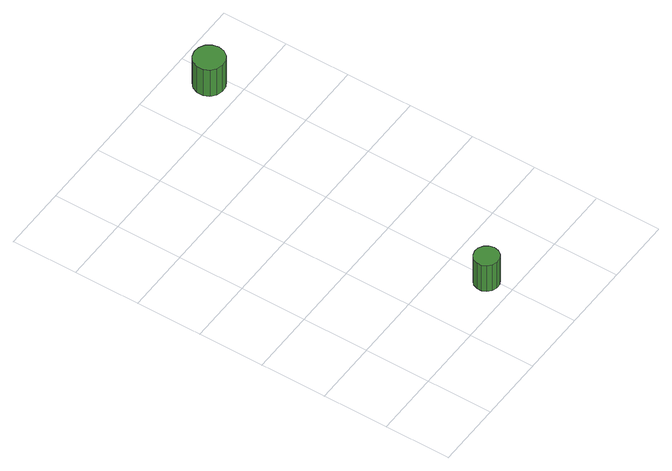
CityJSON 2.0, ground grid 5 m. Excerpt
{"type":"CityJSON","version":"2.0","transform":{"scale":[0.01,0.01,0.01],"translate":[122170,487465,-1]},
"CityObjects":{
"tree1":{"type":"SolitaryVegetationObject","attributes":{"function":"something"},"geometry":[{"type":"MultiSurface","lod":"1","boundaries":[[[0,1,2,3,4,5,6,7,8,9,10,11,12,13,14]],[[15,16,17,18,19,20,21,22,23,24,25,26,27,28,29]],[[0,29,28,1]],[[1,28,27,2]],[[2,27,26,3]],[[3,26,25,4]],[[4,25,24,5]],[[5,24,23,6]],[[6,23,22,7]],[[7,22,21,8]],[[8,21,20,9]],[[9,20,19,10]],[[10,19,18,11]],[[11,18,17,12]],[[12,17,16,13]],[[13,16,15,14]],[[14,15,29,0]]]}]},
"tree2":{"type":"SolitaryVegetationObject","attributes":{"function":"something"}},
"tree3":{"type":"SolitaryVegetationObject","attributes":{"function":"something"},"geometry":[{"type":"MultiSurface","lod":"1","boundaries":[[[30,31,32,33,34,35,36,37,38,39,40,41,42,43,44]],[[45,46,47,48,49,50,51,52,53,54,55,56,57,58,59]],[[30,59,58,31]],[[31,58,57,32]],[[32,57,56,33]],[[33,56,55,34]],[[34,55,54,35]],[[35,54,53,36]],[[36,53,52,37]],[[37,52,51,38]],[[38,51,50,39]],[[39,50,49,40]],[[40,49,48,41]],[[41,48,47,42]],[[42,47,46,43]],[[43,46,45,44]],[[44,45,59,30]]]}]}
},
"vertices":[
[1061,187,337],[1053,225,337],[1030,255,337],[997,275,337],[959,279,337],[923,267,337],[894,241,337],[879,206,337],[879,168,337],[894,133,337],[923,108,337],[959,96,337],[997,100,337],[1030,119,337],[1053,150,337],[1053,150,86],[1030,119,86],[997,100,86],[959,96,86],[923,108,86],[894,133,86],[879,168,86],[879,206,86],[894,241,86],[923,267,86],[959,279,86],[997,275,86],[1030,255,86],[1053,225,86],[1061,187,86],
[1530,2721,347],[1520,2768,347],[1492,2807,347],[1450,2831,347],[1403,2836,347],[1357,2821,347],[1321,2789,347],[1302,2745,347],[1302,2697,347],[1321,2653,347],[1357,2621,347],[1403,2607,347],[1450,2612,347],[1492,2636,347],[1520,2674,347],[1520,2674,91],[1492,2636,91],[1450,2612,91],[1403,2607,91],[1357,2621,91],[1321,2653,91],[1302,2697,91],[1302,2745,91],[1321,2789,91],[1357,2821,91],[1403,2836,91],[1450,2831,91],[1492,2807,91],[1520,2768,91],[1530,2721,91]
]}
